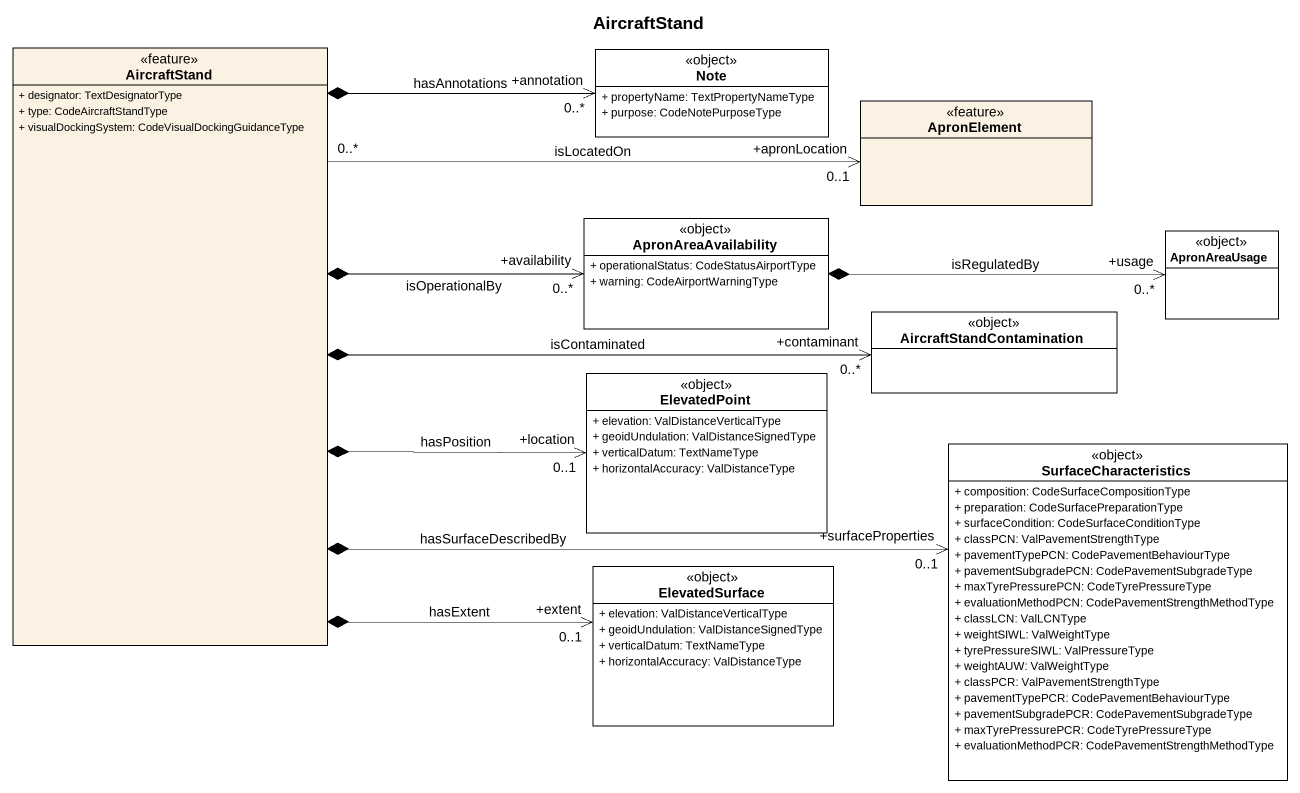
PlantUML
@startuml
title AircraftStand
hide circle
hide empty members
skinparam classAttributeIconSize 0
class AircraftStand <<feature>> {
  + designator: TextDesignatorType
  + type: CodeAircraftStandType
  + visualDockingSystem: CodeVisualDockingGuidanceType
}
class "Note" as Note_ <<object>> #FFFFFF {
  + propertyName: TextPropertyNameType
  + purpose: CodeNotePurposeType
}
class ApronElement <<feature>>
class ApronAreaAvailability <<object>> #FFFFFF {
  + operationalStatus: CodeStatusAirportType
  + warning: CodeAirportWarningType
}
class ApronAreaUsage <<object>> #FFFFFF
class AircraftStandContamination <<object>> #FFFFFF
class ElevatedPoint <<object>> #FFFFFF {
  + elevation: ValDistanceVerticalType
  + geoidUndulation: ValDistanceSignedType
  + verticalDatum: TextNameType
  + horizontalAccuracy: ValDistanceType
}
class SurfaceCharacteristics <<object>> #FFFFFF {
  + composition: CodeSurfaceCompositionType
  + preparation: CodeSurfacePreparationType
  + surfaceCondition: CodeSurfaceConditionType
  + classPCN: ValPavementStrengthType
  + pavementTypePCN: CodePavementBehaviourType
  + pavementSubgradePCN: CodePavementSubgradeType
  + maxTyrePressurePCN: CodeTyrePressureType
  + evaluationMethodPCN: CodePavementStrengthMethodType
  + classLCN: ValLCNType
  + weightSIWL: ValWeightType
  + tyrePressureSIWL: ValPressureType
  + weightAUW: ValWeightType
  + classPCR: ValPavementStrengthType
  + pavementTypePCR: CodePavementBehaviourType
  + pavementSubgradePCR: CodePavementSubgradeType
  + maxTyrePressurePCR: CodeTyrePressureType
  + evaluationMethodPCR: CodePavementStrengthMethodType
}
class ElevatedSurface <<object>> #FFFFFF {
  + elevation: ValDistanceVerticalType
  + geoidUndulation: ValDistanceSignedType
  + verticalDatum: TextNameType
  + horizontalAccuracy: ValDistanceType
}
AircraftStand *-right-> "+annotation\n0..*" Note_ : hasAnnotations
AircraftStand "0..*" -right-> "+apronLocation\n0..1" ApronElement : isLocatedOn
AircraftStand *-right-> "+availability\n0..*" ApronAreaAvailability : isOperationalBy
AircraftStand *-right-> "+contaminant\n0..*" AircraftStandContamination : isContaminated
AircraftStand *-right-> "+location\n0..1" ElevatedPoint : hasPosition
AircraftStand *-right-> "+surfaceProperties\n0..1" SurfaceCharacteristics : hasSurfaceDescribedBy
AircraftStand *-right-> "+extent\n0..1" ElevatedSurface : hasExtent
ApronAreaAvailability *-right-> "+usage\n0..*" ApronAreaUsage : isRegulatedBy
@enduml
